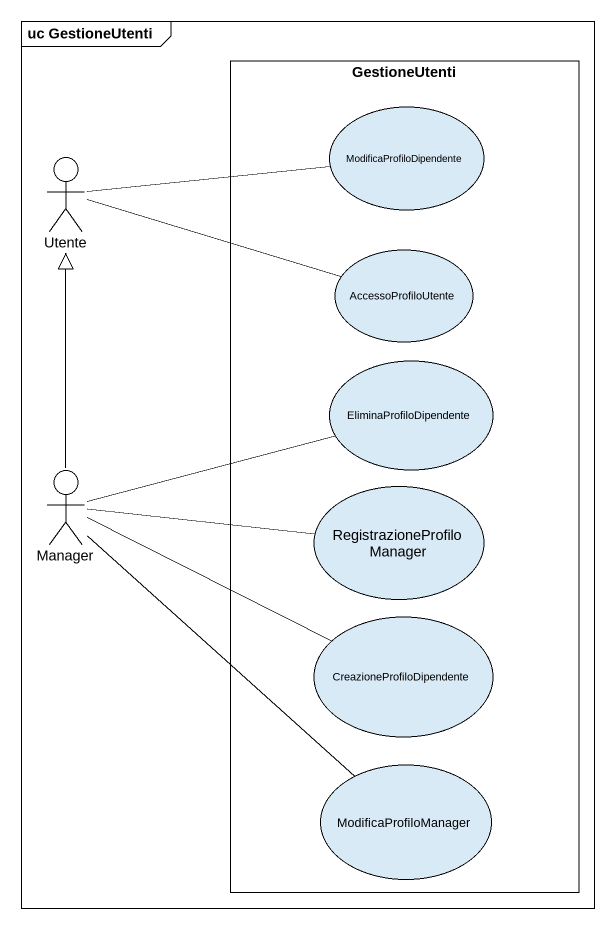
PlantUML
@startuml
mainframe uc GestioneUtenti
rectangle GestioneUtenti {
  usecase ModificaProfiloDipendente
  usecase AccessoProfiloUtente
  usecase EliminaProfiloDipendente
  usecase RegistrazioneProfiloManager
  usecase CreazioneProfiloDipendente
  usecase ModificaProfiloManager
}
actor Utente
actor Manager
Utente -right- ModificaProfiloDipendente
AccessoProfiloUtente -left- Utente
Manager -up-|> Utente
Manager -right- EliminaProfiloDipendente
Manager -right- RegistrazioneProfiloManager
Manager -right- CreazioneProfiloDipendente
Manager -- ModificaProfiloManager
@enduml
